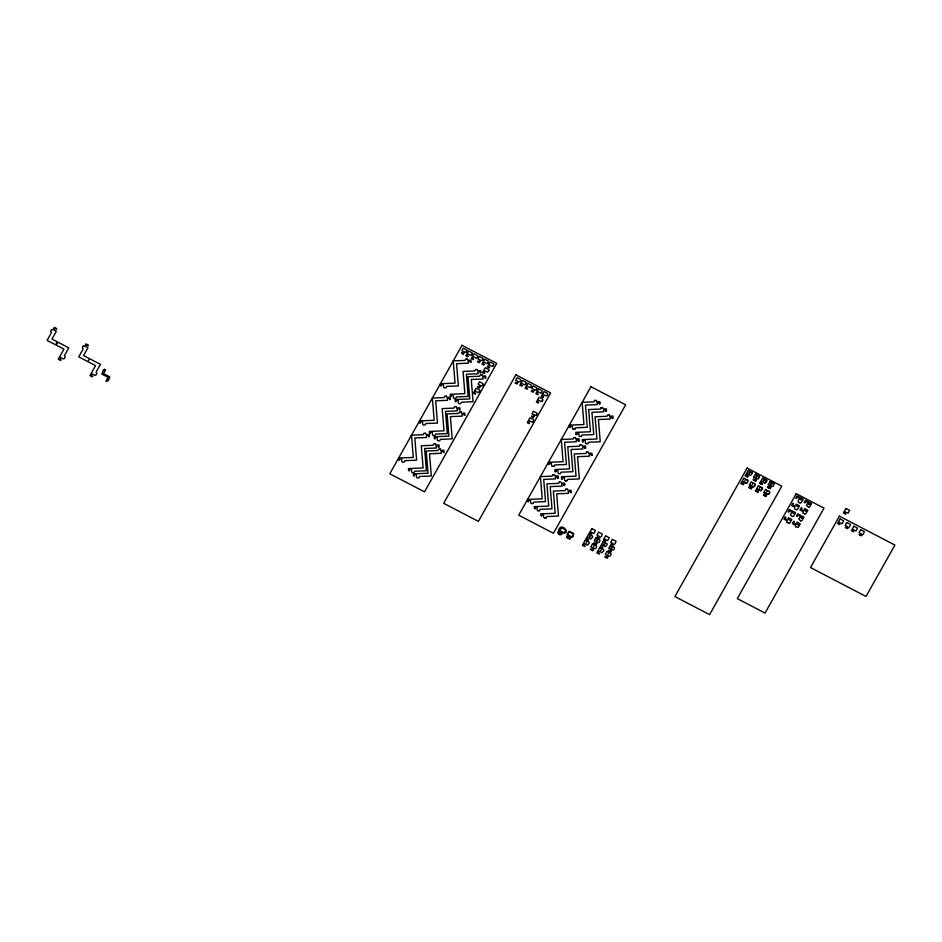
<?xml version="1.0" encoding="UTF-8"?>
<svg xmlns="http://www.w3.org/2000/svg" width="942" height="942" viewBox="0 0 942 942"><rect width="100%" height="100%" fill="white"/><g stroke="black" fill="none" stroke-linecap="round" stroke-linejoin="round"><path stroke-width="1.41" d="M787.041 522.433L788.748 523.199M803.114 513.154L804.821 513.932M56.12 343.96L56.909 342.57M56.732 344.277L57.521 342.888M88.371 360.751L89.16 359.361M461.533 352.814L463.252 354.475L464.571 352.12L466.16 352.12M466.302 352.084L466.914 350.989M471.671 354.887L472.283 353.792M477.041 357.689L477.665 356.594M482.386 360.35L483.01 359.255M487.768 363.153L488.38 362.058M488.286 371.607L488.898 370.512M493.137 365.955L493.749 364.86M482.575 385.69L483.187 384.595M479.16 392.178L479.784 391.083M520.161 381.616L520.785 380.521M522.139 385.855L519.76 385.384L522.504 380.497L525.966 382.299L526.107 383.194M525.542 384.418L526.154 383.323M530.911 387.221L531.524 386.126M536.257 389.882L536.869 388.787M541.626 392.684L542.062 390.565L538.6 388.763L535.845 393.65L537.811 394.663M542.145 401.139L542.769 400.044M547.008 395.487L547.62 394.38M536.445 415.222L537.058 414.127M533.031 421.71L533.643 420.615M591.8 528.733L589.527 532.795L591.8 533.984L590.728 532.878L591.164 532.112L593.837 533.502L595.497 530.546L591.941 528.697M589.186 536.952L589.892 535.68M586.265 543.051L586.878 541.956M589.822 537.281L590.528 536.01M598.582 532.265L596.969 535.138L599.194 536.292L598.759 537.058L597.216 536.799L599.489 537.988L601.432 536.41L602.268 534.079L598.723 532.23M596.439 540.696L597.146 539.425M593.507 546.831L594.131 545.736M597.075 541.026L597.793 539.766M605.576 535.916L603.292 539.966L605.576 541.155L604.493 540.049L604.929 539.283L607.602 540.673L609.262 537.729L605.718 535.868M603.669 544.488L604.375 543.228M600.749 550.599L601.373 549.504M604.305 544.829L605.011 543.558M612.347 539.436L610.734 542.309L612.959 543.463L612.524 544.229L610.981 543.97L613.254 545.159L615.197 543.581L616.044 541.25L612.488 539.401M610.922 548.244L611.641 546.972M607.99 554.379L608.614 553.284M611.558 548.574L612.276 547.314M748.819 472.931L749.538 471.659M744.945 480.75L745.558 479.655M749.455 473.261L750.173 472.001M742.166 483.069L743.744 483.894L743.356 484.647L740.942 483.387L743.874 478.112L747.724 480.255M747.336 480.938L747.76 480.137M751.704 473.178L752.116 472.378M752.258 473.331L750.421 475.439L747.406 473.744L746.453 475.498L748.042 476.322M746.453 482.516L747.053 482.834L747.972 481.138M753.8 477.17L755.496 474.109L759.37 476.122L759.476 477.194M756.085 476.676L756.791 475.416M752.187 484.529L752.799 483.434M756.72 477.005L757.427 475.745M753.659 479.219L755.237 480.043L756.191 478.289M754.589 484.706L755.001 483.905L751.115 481.892L749.432 484.953L751.787 486.178M755.213 484.906L754.295 486.602L753.694 486.296M761.572 490.264L760.583 490.629L757.533 489.039L756.614 490.723L758.204 491.547M763.303 480.479L764.021 479.207M759.429 488.297L760.041 487.202M763.95 480.809L764.657 479.549M760.971 482.928L762.549 483.752L762.16 484.506L759.747 483.246L762.714 477.9L766.564 480.043L766.187 480.726M762.243 487.685L762.431 488.792M762.525 483.87L760.936 483.046L761.89 481.291L764.916 482.987L766.706 480.997L766.6 479.925M761.831 488.474L762.208 487.791L758.357 485.66L755.425 490.935L757.839 492.195L758.239 491.441L756.65 490.617M764.916 482.987L765.293 482.304M765.846 482.469L766.741 480.879M762.455 488.674L760.547 490.747L757.498 489.157M768.283 484.718L769.979 481.656L773.853 483.67L773.971 484.741M770.568 484.223L771.274 482.963M766.67 492.077L767.294 490.97M771.204 484.553L771.91 483.293M763.938 492.383L766.305 493.62L765.387 495.292L763.809 494.468M770.674 485.837L769.72 487.591L768.142 486.767M767.824 494.409L767.129 494.044L765.858 496.363L763.444 495.115L763.832 494.362L765.422 495.186M769.484 491.453L769.673 492.56M768.177 493.832L768.778 494.15L769.696 492.454M787.065 522.268L786.982 520.702L783.991 519.148L785.251 516.923L785.922 517.264L785.098 518.736L787.418 519.937L788.642 517.759L791.833 519.419L789.808 523.01L788.772 523.163M792.54 516.452L793.576 516.31L795.601 512.719L789.42 509.492L788.16 511.73L788.831 512.083L789.655 510.611L791.975 511.824L790.385 514.65L792.187 516.546M800.17 502.875L801.206 502.722L803.232 499.13L797.05 495.916L795.802 498.153L796.461 498.506L797.285 497.035L799.605 498.247L798.027 501.062L798.545 502.31M803.137 513.001L803.02 511.506L800.017 509.94L801.265 507.703L801.96 508.068L801.136 509.54L803.455 510.741L804.68 508.562L807.871 510.223L805.846 513.814L804.857 513.885M808.589 507.173L809.59 507.09L811.604 503.499L805.41 500.273L804.15 502.51L804.845 502.863L805.669 501.403L807.989 502.604L806.399 505.43L808.566 507.208M840.017 519.03L837.568 523.387L839.84 524.576L838.698 523.387L839.275 522.351L842.042 523.799L843.702 520.844L840.158 518.995M845.916 508.527L843.467 512.884L845.751 514.073L844.597 512.884L845.174 511.847L847.953 513.296L849.613 510.34L846.057 508.492M846.787 522.563L845.174 525.424L847.494 526.637L846.917 527.673L845.233 527.379L847.529 528.58L849.637 526.708L850.485 524.376L846.929 522.527M853.852 526.237L851.403 530.593L853.676 531.783L852.534 530.593L853.111 529.557L855.878 531.005L857.538 528.05L853.982 526.201M860.623 529.769L859.01 532.63L861.329 533.843L860.741 534.879L859.069 534.585L861.365 535.786L863.473 533.914L864.309 531.582L860.764 529.734M796.143 509.704L797.438 509.434L799.464 505.842L796.273 504.182L795.048 506.36L792.728 505.159L793.553 503.687L792.881 503.334L791.621 505.571L794.612 507.126L794.695 508.927L796.049 509.681M800.7 520.879L801.96 520.667L803.973 517.076L797.78 513.849L796.52 516.086L797.215 516.452L798.039 514.98L800.359 516.192L798.769 519.007L800.606 520.844M594.696 400.409L596.027 400.35M599.336 403.8L599.948 403.777M601.173 407.627L602.503 407.58M605.812 411.03L606.424 411.006M608.979 414.798L607.649 414.857L606.895 416.293L595.12 416.776L596.922 439.007L582.286 439.608L582.462 441.68M612.288 418.248L612.901 418.224M569.616 427.327L570.228 427.303M573.419 429.305L574.75 429.258M576.092 434.556L576.704 434.533M579.895 436.535L581.226 436.476M573.808 437.559L575.138 437.5M578.459 440.95L579.071 440.927M582.568 441.774L583.18 441.751M586.371 443.753L587.702 443.694M580.284 444.777L581.626 444.73L582.603 446.096L585.477 445.978L585.641 448.051M584.935 448.18L585.547 448.157M586.772 452.007L588.102 451.948L589.08 453.314L591.953 453.196L592.118 455.28M591.411 455.398L592.023 455.375M548.727 464.477L549.351 464.453M552.542 466.455L553.872 466.408M555.203 471.707L555.827 471.683M559.018 473.685L560.349 473.626M552.942 474.697L554.273 474.65L555.25 476.016L558.123 475.898L558.288 477.971M557.582 478.1L558.194 478.077M561.691 478.925L562.303 478.901M565.494 480.903L566.825 480.856M559.418 481.927L560.749 481.868L561.726 483.234L564.599 483.116L564.764 485.201M564.058 485.318L564.67 485.295M565.895 489.145L567.225 489.098M570.534 492.548L571.146 492.525M527.861 501.627L528.474 501.603M531.665 503.605L532.995 503.546M534.95 508.821L534.055 506.678L548.691 506.078L546.89 483.847L558.653 483.364L559.324 482.021M538.141 510.823L539.472 510.776M541.426 516.051L540.531 513.896L555.168 513.296L553.366 491.065L565.141 490.582L565.801 489.251M544.617 518.053L545.948 517.994M752.081 472.495L748.231 470.352L745.263 475.71L747.677 476.958L748.066 476.205L746.476 475.38M755.46 474.215L759.346 476.24M769.944 481.762L773.829 483.788M758.981 476.805L758.593 478.783L757.015 478.713L755.708 481.115L753.294 479.855L753.682 479.101L755.272 479.925M773.476 484.353L773.076 486.331L771.51 486.26L770.191 488.663L767.777 487.403L768.166 486.649L769.755 487.473M800.217 499.284L801.395 499.908M808.589 503.652L809.779 504.264M808.389 504.005L809.578 504.629M753.836 477.052L756.167 478.395M768.319 484.6L770.65 485.942M745.287 475.592L747.701 476.852M753.329 479.737L755.731 480.997M759.782 483.14L762.196 484.4M767.812 487.285L770.226 488.545M769.449 491.571L765.599 489.44L763.915 492.501L766.27 493.726M796.543 505.807L797.733 506.419M804.927 510.175L806.116 510.788M804.727 510.529L805.916 511.141M747.077 482.716L746.064 483.199L743.014 481.609M754.318 486.496L752.623 486.614M768.813 494.032L767.106 494.161M746.099 483.093L743.05 481.503L742.131 483.175L743.721 484M749.455 484.836L751.822 486.072L750.904 487.744L749.326 486.92M753.341 486.861L752.646 486.496L751.375 488.827L748.961 487.567L749.349 486.814L750.939 487.638M740.977 483.27L743.391 484.529M748.996 487.45L751.41 488.71M755.46 490.817L757.874 492.077M763.479 494.997L765.893 496.257M792.575 512.872L793.765 513.496M800.959 517.24L802.148 517.865M800.759 517.594L801.948 518.218M482.963 359.126L482.81 358.231L479.36 356.429L477.935 358.961L479.984 360.021L479.031 361.716L477.759 361.045M488.333 361.928L488.192 361.033L484.73 359.232L481.986 364.118L483.941 365.143M493.714 364.731L493.561 363.836L490.099 362.034L487.355 366.921L489.31 367.933M466.867 350.86L466.726 349.965L463.264 348.163L461.839 350.695L463.888 351.766L462.946 353.45L461.662 352.779M472.248 353.662L472.095 352.767L468.633 350.966L465.89 355.852L467.844 356.877M477.618 356.465L477.476 355.57L474.014 353.768L471.259 358.655L473.225 359.679M788.819 519.548L790.008 520.172M797.203 523.917L798.392 524.541M536.834 388.657L536.681 387.763L533.219 385.961L531.806 388.493L533.855 389.552L532.901 391.236L531.629 390.577M547.573 394.251L547.432 393.356L543.97 391.554L541.226 396.452L543.181 397.465M797.003 524.27L798.192 524.894M471.53 354.922L470.67 355.299L467.903 353.851L466.949 355.534L468.221 356.194M476.911 357.725L476.051 358.101L473.273 356.653L472.319 358.337L473.602 358.996M482.245 360.386L480.667 360.386L479.337 362.741L477.382 361.728M487.626 363.188L486.767 363.565L483.988 362.117L483.046 363.8L484.318 364.46M492.996 365.991L492.148 366.356L489.369 364.919L488.415 366.603L489.687 367.262M520.738 380.391L520.596 379.496L517.134 377.695L515.71 380.227L517.759 381.286L516.805 382.97L515.533 382.311M531.488 385.985L531.335 385.09L527.873 383.288L525.13 388.186L527.084 389.199M536.116 389.917L534.538 389.906L533.207 392.272L531.253 391.248M541.497 392.72L540.637 393.085L537.858 391.648L536.916 393.332L538.188 393.992M546.866 395.522L546.007 395.887L543.228 394.439L542.286 396.123L543.558 396.794M520.031 381.651L518.441 381.651L517.111 384.006L515.156 382.982M525.4 384.454L524.541 384.831L521.762 383.382L520.82 385.066L522.092 385.725M530.77 387.256L529.922 387.621L527.143 386.173L526.189 387.868L527.461 388.528M488.851 370.383L488.71 369.488L485.248 367.686L482.504 372.573L484.459 373.597M542.722 399.903L542.58 399.019L539.118 397.206L536.363 402.104L538.329 403.117M488.144 371.643L487.285 372.019L484.506 370.571L483.564 372.255L484.836 372.914M542.015 401.174L541.155 401.539L538.377 400.091L537.423 401.787L538.706 402.446M483.152 384.466L482.999 383.571L479.537 381.769L478.124 384.301L480.173 385.36L479.219 387.056L477.947 386.385M537.011 413.997L536.869 413.102L533.408 411.301L531.983 413.821L534.032 414.892L533.09 416.576L531.818 415.917M482.434 385.725L480.856 385.725L479.525 388.08L477.57 387.056M536.304 415.257L534.715 415.245L533.396 417.612L531.429 416.588M479.737 390.954L479.584 390.059L476.134 388.257L473.379 393.144L475.333 394.168M533.608 420.485L533.455 419.59L529.993 417.789L527.249 422.675L529.204 423.7M479.019 392.213L478.171 392.59L475.392 391.142L474.438 392.826L475.722 393.497M532.889 421.745L532.042 422.122L529.263 420.674L528.309 422.357L529.581 423.017M798.569 502.322L799.817 502.969M612.995 418.118L612.83 416.046L609.957 416.164L609.085 414.892M612.182 418.154L612.17 418.012A1.319 1.236 14.5 0 1 612.1 417.141L610.016 416.894L610.192 419.06L598.429 419.543L600.231 441.774L588.456 442.257L587.796 443.6M606.518 410.9L606.354 408.828L603.481 408.946L602.609 407.662M605.706 410.936L605.694 410.783A1.319 1.236 14.5 0 1 605.624 409.923L603.539 409.664L603.716 411.842L591.953 412.325L593.754 434.556L581.979 435.039L581.32 436.37M601.078 407.733L600.419 409.063L588.644 409.546L590.446 431.777L575.809 432.378L575.974 434.462M600.042 403.682L599.877 401.598L597.004 401.716L596.133 400.444M599.218 403.706L599.206 403.565A1.319 1.236 14.5 0 1 599.147 402.693L597.063 402.446L597.24 404.613L585.477 405.107L587.278 427.327L575.503 427.809L574.844 429.152M594.602 400.503L593.931 401.845L582.168 402.328L583.969 424.559L569.333 425.16L569.498 427.232M591.293 455.316L591.282 455.163A1.319 1.236 14.5 0 1 591.223 454.303L589.139 454.044L589.315 456.211L577.54 456.705L579.354 478.925L567.579 479.419L566.919 480.75M586.265 443.658L585.453 443.164L585.217 440.208L583.192 440.632A1.319 1.236 14.5 0 1 583.263 441.504L583.275 441.645M586.678 452.101L586.006 453.443L574.243 453.926L576.045 476.157L561.408 476.758L561.573 478.842M584.817 448.086L584.805 447.945A1.319 1.236 14.5 0 1 584.735 447.073L582.662 446.814L582.839 448.993L571.064 449.475L572.877 471.707L561.102 472.189L560.443 473.532M579.789 436.44L578.977 435.934L578.729 432.99L576.716 433.414A1.319 1.236 14.5 0 1 576.787 434.286L576.798 434.427M580.19 444.883L579.53 446.225L567.767 446.708L569.569 468.928L554.932 469.54L555.097 471.612M579.165 440.832L578.989 438.748L576.127 438.866L575.256 437.594M578.341 440.868L578.329 440.715A1.319 1.236 14.5 0 1 578.258 439.855L576.186 439.596L576.363 441.774L564.588 442.257L566.401 464.477L554.626 464.971L553.967 466.302M573.313 429.211L572.5 428.716L572.253 425.772L570.24 426.196A1.319 1.236 14.5 0 1 570.31 427.056L570.322 427.209M573.713 437.665L573.054 438.996L561.279 439.478L563.092 461.71L548.456 462.31L548.621 464.394M571.241 492.419L571.076 490.346L568.203 490.464L567.331 489.181M570.428 492.454L570.416 492.301A1.319 1.236 14.5 0 1 570.346 491.441L568.262 491.182L568.438 493.361L556.675 493.843L558.476 516.075L546.701 516.557L546.042 517.888M565.388 480.809L564.576 480.314L564.329 477.37L562.315 477.794A1.319 1.236 14.5 0 1 562.386 478.654L562.398 478.807M563.94 485.224L563.928 485.083A1.319 1.236 14.5 0 1 563.869 484.212L561.785 483.964L561.962 486.131L550.199 486.625L552 508.845L540.225 509.328L539.566 510.67M558.9 473.59L558.1 473.084L557.852 470.14L555.839 470.564A1.319 1.236 14.5 0 1 555.898 471.436L555.921 471.577M557.464 478.006L557.452 477.865A1.319 1.236 14.5 0 1 557.393 476.993L555.309 476.734L555.486 478.913L543.711 479.396L545.524 501.627L533.749 502.11L533.09 503.44M552.424 466.372L551.612 465.866L551.376 462.922L549.363 463.346A1.319 1.236 14.5 0 1 549.422 464.206L549.445 464.359M552.848 474.803L552.177 476.134L540.414 476.628L542.215 498.848L527.579 499.46L527.744 501.533M544.511 517.959L543.699 517.452L543.452 514.509L541.438 514.933A1.319 1.236 14.5 0 1 541.509 515.804L541.52 515.945M538.035 510.729L537.223 510.234L536.975 507.291L534.962 507.714A1.319 1.236 14.5 0 1 535.032 508.574L535.044 508.727M531.547 503.511L530.746 503.004L530.499 500.061L528.486 500.485A1.319 1.236 14.5 0 1 528.556 501.356L528.568 501.497M795.472 526.672L798.215 527.39L800.241 523.799L797.05 522.139L795.825 524.317L793.505 523.116L794.33 521.644L793.635 521.291L792.387 523.517L795.389 525.094L795.484 526.649M558.017 532.866C558.841 537.093 564.717 533.513 560.678 532.477L560.961 531.983C573.69 537.305 560.007 517.888 558.041 532.772M566.507 537.281L569.875 539.177L571.087 537.258L573.054 536.716L573.749 533.596L568.921 531.276L566.966 534.762L569.156 536.245L567.249 536.163L566.519 537.199M51.539 329.665L50.656 331.254L51.48 332.573L47.1 340.368L63.95 349.141L58.298 359.196L60.712 360.456L61.077 359.809L59.487 358.984L60.394 357.371L63.444 358.961L64.35 358.561L65.245 356.971L64.409 355.652L68.801 347.857L51.951 339.073L56.332 331.278L53.965 330.053L54.872 328.44L56.461 329.264L56.814 328.628L54.401 327.369L53.141 329.618L51.539 329.665M83.202 346.161L82.307 347.751L83.12 349.046L78.739 356.853L95.589 365.626L89.961 375.634L92.375 376.894L92.74 376.247L91.15 375.422L92.033 373.856L95.083 375.446L95.966 375.022L96.861 373.444L96.049 372.137L100.429 364.342L83.579 355.558L87.959 347.763L85.604 346.526L86.487 344.96L88.065 345.785L88.43 345.149L86.016 343.889L84.78 346.103L83.202 346.161M103.396 370.171L101.901 374.092L108.094 377.318L105.928 381.157L106.752 381.592L106.752 380.321L108.259 380.792L109.755 376.871L103.561 373.644L105.174 370.783L104.35 370.359L105.445 369.664L104.621 369.24L103.396 370.171M462.016 345.302L389.811 473.779L424.512 491.854L496.717 363.377L462.016 345.302M515.886 374.834L443.682 503.311L478.383 521.385L550.587 392.908L515.886 374.834M590.94 386.726L518.724 515.192L553.437 533.278L625.641 404.801L590.94 386.726M561.573 527.791L558.665 532.948L561.079 534.208L561.444 533.572L559.807 532.713L560.69 531.147L563.787 532.76L565.647 530.841L565.447 529.816L561.573 527.791M569.274 531.806L567.614 534.762L570.028 536.01L569.145 537.588L567.508 536.728L567.155 537.364L569.569 538.624L570.805 536.422L572.5 536.375L573.348 534.856L573.16 533.831L569.274 531.806M585.265 540.143L582.368 545.3L584.782 546.56L585.147 545.913L583.557 545.088L584.44 543.522L587.49 545.112L589.362 543.157L589.15 542.156L585.265 540.143M588.668 534.09L585.747 539.295L588.161 540.555L588.514 539.907L586.937 539.083L587.832 537.482L590.893 539.071L592.683 537.07L592.542 536.116L588.668 534.09M592.506 543.911L590.858 546.866L593.213 548.091L592.33 549.657L590.752 548.833L590.387 549.469L592.801 550.729L594.037 548.527L595.721 548.515L596.604 546.925L596.392 545.936L592.506 543.911M595.921 537.847L594.261 540.79L596.627 542.027L595.721 543.628L594.131 542.804L593.778 543.452L596.192 544.7L597.452 542.451L599.053 542.404L599.948 540.814L599.807 539.86L595.921 537.847M599.76 547.691L596.851 552.848L599.265 554.096L599.63 553.46L598.04 552.636L598.924 551.07L601.973 552.66L603.857 550.705L603.634 549.704L599.76 547.691M603.151 541.638L600.231 546.843L602.644 548.103L602.998 547.455L601.42 546.631L602.327 545.018L605.376 546.607L607.166 544.617L607.037 543.664L603.151 541.638M607.001 551.459L605.341 554.414L607.696 555.639L606.813 557.205L605.235 556.381L604.87 557.016L607.284 558.276L608.532 556.074L610.204 556.063L611.099 554.473L610.875 553.484L607.001 551.459M610.404 545.383L608.756 548.338L611.111 549.563L610.204 551.176L608.614 550.352L608.261 550.988L610.675 552.247L611.935 549.998L613.536 549.951L614.431 548.362L614.29 547.408L610.404 545.383M747.1 468.08L674.896 596.557L709.597 614.631L781.801 486.154L747.1 468.08M796.249 493.69L737.292 598.606L765.045 613.065L824.014 508.15L796.249 493.69M839.381 516.145L810.497 567.543L866.016 596.463L894.9 545.077L839.381 516.145M467.208 358.926L465.678 358.996L465.018 360.421L453.243 360.904L455.057 383.135L440.42 383.735L440.597 385.914L441.409 385.879L441.292 384.43L443.341 384.348L443.588 387.292L444.4 387.892L445.931 387.833L446.59 386.397L458.365 385.914L456.552 363.683L468.327 363.2L468.15 361.022L470.199 360.939L470.317 362.387L471.13 362.352L470.953 360.185L468.092 360.303L467.208 358.926M477.017 369.464L475.486 369.523L474.827 370.96L463.064 371.442L464.865 393.674L450.229 394.274L450.406 396.452L451.218 396.417L451.1 394.969L453.149 394.886L453.396 397.83L454.209 398.431L455.751 398.36L456.399 396.935L468.174 396.441L466.361 374.221L478.136 373.738L477.959 371.56L480.008 371.478L480.126 372.926L480.95 372.891L480.773 370.712L477.9 370.83L477.017 369.464M481.927 374.728L480.385 374.798L479.737 376.223L467.962 376.718L469.775 398.937L455.127 399.549L455.304 401.716L456.128 401.681L456.01 400.232L458.059 400.15L458.295 403.094L459.119 403.694L460.65 403.635L461.309 402.199L473.072 401.716L471.271 379.485L483.046 379.002L482.869 376.824L484.918 376.741L485.036 378.189L485.848 378.154L485.672 375.988L482.81 376.105L481.927 374.728M446.331 396.076L444.789 396.146L444.141 397.571L432.366 398.066L434.18 420.285L419.531 420.897L419.708 423.064L420.532 423.029L420.415 421.58L422.463 421.498L422.699 424.442L423.523 425.042L425.054 424.983L425.713 423.547L437.477 423.064L435.675 400.833L447.45 400.35L447.273 398.172L449.322 398.089L449.44 399.538L450.252 399.502L450.076 397.336L447.214 397.453L446.331 396.076M456.14 406.614L454.609 406.685L453.95 408.11L442.175 408.592L443.988 430.824L429.352 431.424L429.528 433.603L430.341 433.567L430.223 432.119L432.272 432.037L432.508 434.98L433.332 435.581L434.863 435.522L435.522 434.085L447.297 433.603L445.484 411.371L457.259 410.889L457.082 408.71L459.131 408.628L459.249 410.076L460.061 410.041L459.884 407.862L457.023 407.98L456.14 406.614M461.05 411.889L459.508 411.948L458.86 413.385L447.085 413.868L448.887 436.099L434.25 436.699L434.427 438.866L435.251 438.842L435.133 437.382L437.182 437.3L437.418 440.255L438.23 440.844L439.773 440.785L440.42 439.349L452.195 438.866L450.394 416.635L462.157 416.152L461.98 413.974L464.029 413.891L464.147 415.34L464.971 415.316L464.795 413.138L461.921 413.255L461.05 411.889M425.454 433.226L423.924 433.285L423.264 434.721L411.489 435.204L413.303 457.435L398.666 458.036L398.843 460.214L399.655 460.179L399.538 458.73L401.586 458.636L401.822 461.592L402.646 462.181L404.177 462.122L404.836 460.685L416.611 460.202L414.798 437.983L426.573 437.488L426.396 435.322L428.445 435.239L428.563 436.688L429.375 436.652L429.199 434.474L426.337 434.592L425.454 433.226M435.263 443.764L433.732 443.823L433.073 445.26L421.298 445.743L423.111 467.974L408.475 468.574L408.651 470.741L409.464 470.717L409.346 469.257L411.395 469.175L411.642 472.13L412.455 472.719L413.985 472.66L414.645 471.224L426.42 470.741L424.607 448.51L436.382 448.027L436.205 445.849L438.254 445.766L438.371 447.214L439.196 447.179L439.007 445.013L436.146 445.13L435.263 443.764M440.173 449.028L438.631 449.087L437.983 450.523L426.208 451.006L428.021 473.237L413.373 473.838L413.55 476.016L414.374 475.981L414.256 474.532L416.305 474.45L416.541 477.394L417.365 477.994L418.896 477.924L419.555 476.499L431.318 476.004L429.517 453.785L441.292 453.29L441.115 451.124L443.164 451.041L443.282 452.49L444.094 452.454L443.918 450.276L441.056 450.394L440.173 449.028"/></g></svg>
